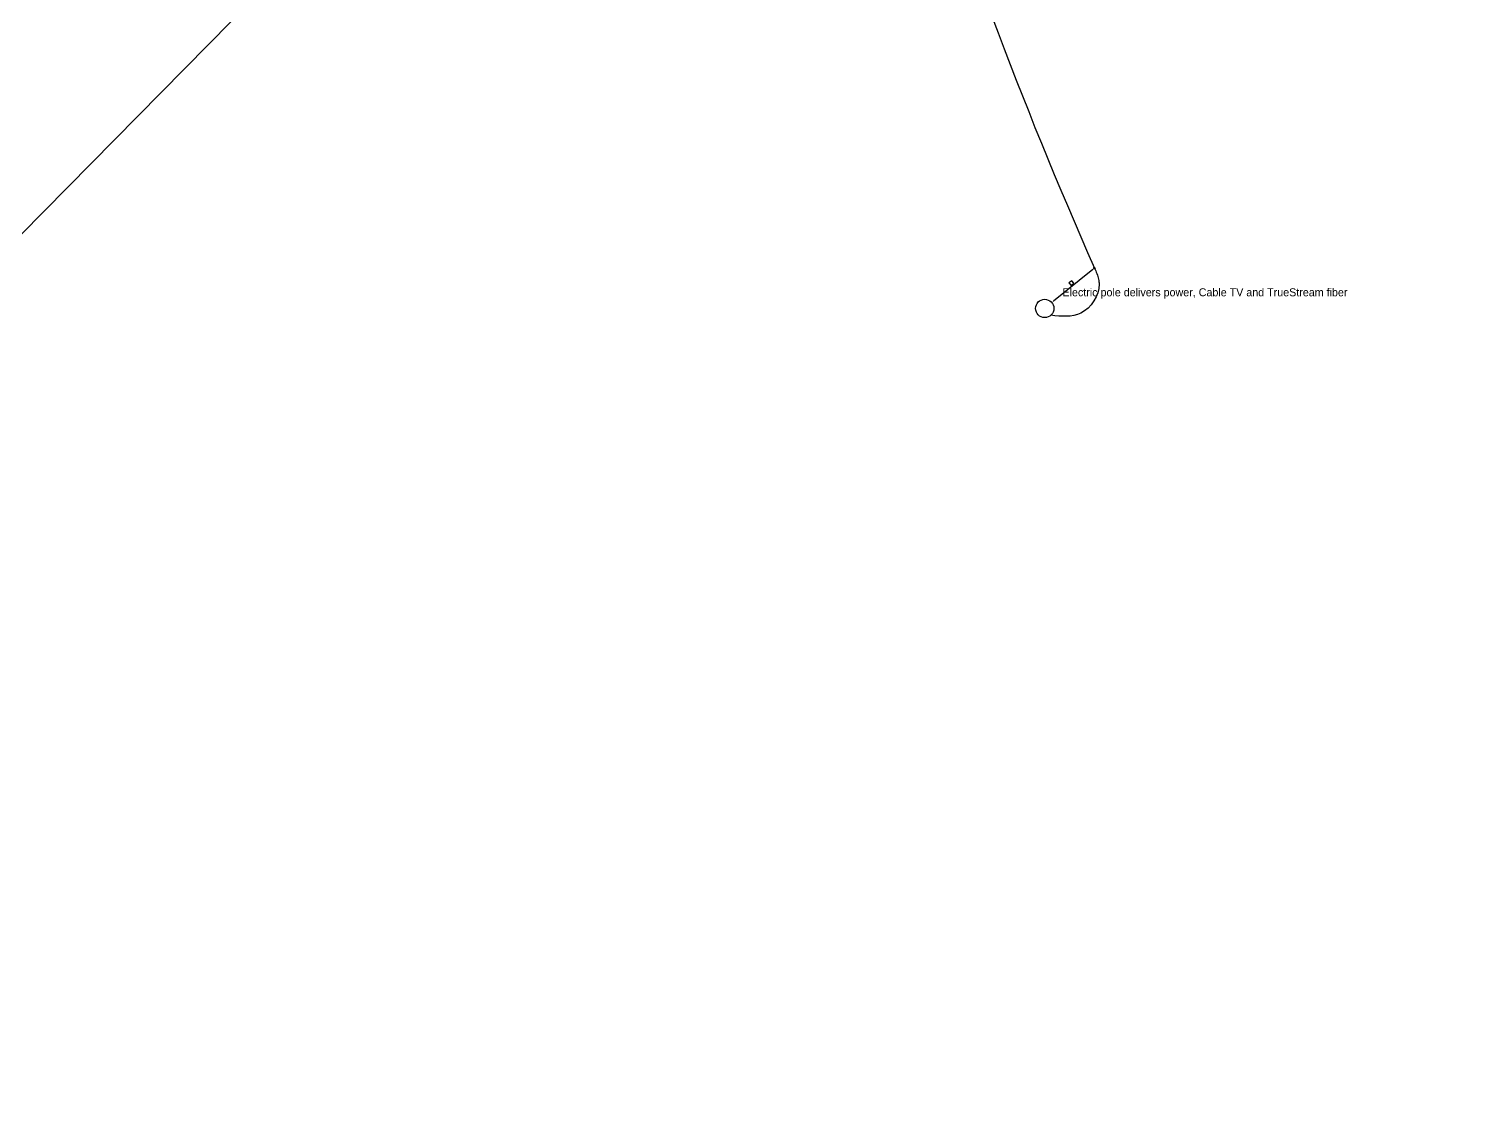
# Model space of a CAD drawing. Extents: x -3109 to 3469, y -4071 to 2528.
# Drawn here: x -147 to 1108, y -2068 to -1125 of the extents above; entities that cross this region are included whole.
import ezdxf

# ---------------------------------------------------------------- set-up
doc = ezdxf.new("R2010")
doc.units = 0
doc.header["$MEASUREMENT"] = 0
doc.layers.get('DEFPOINTS').update_dxf_attribs({"linetype": 'CONTINUOUS'})
for name, color, linetype in [('DRIVEWAY', 5, 'CONTINUOUS'), ('PropertyLines', 7, 'CONTINUOUS'), ('UTILITIES', 104, 'CONTINUOUS')]:
    doc.layers.add(name, color=color, linetype=linetype)
doc.dimstyles.get("Standard").update_dxf_attribs({"dimtxt": 0.18, "dimasz": 0.18, "dimexe": 0.18, "dimexo": 0.0625, "dimgap": 0.09, "dimtad": 0, "dimtih": 1, "dimtoh": 1, "dimzin": 0, "dimdsep": 46, "dimlunit": 4, "dimtxsty": 'Standard', "dimcen": 0.09, "dimadec": 0, "dimazin": 0, "dimtfac": 1, "dimtofl": 0, "dimtmove": 2, "dimatfit": 3, "dimfxl": 1, "dimtolj": 1, "dimarcsym": 0})

# ---------------------------------------------------------------- blocks, each defined once
blk = doc.blocks.new('*D137')
at = {"layer": 'DEFPOINTS', "color": 0, "transparency": 16777216}
for p in [(784.8, -1334), (747.6, -1364.2), (747.6, -1364.2)]:
    blk.add_point(p, dxfattribs=at)
at = {"layer": 'UTILITIES', "color": 0, "lineweight": -2, "transparency": 16777216}
for p, q in [((783.3, -1335.2), (749.1, -1363)), ((784.9, -1334), (785, -1334.1)), ((764.9, -1345), (762.5, -1347)), ((762.5, -1347), (764.4, -1349.3)), ((764.4, -1349.3), (766.8, -1347.3)), ((766.8, -1347.3), (764.9, -1345)), ((747.6, -1364.2), (747.5, -1364.1))]:
    blk.add_line(p, q, dxfattribs=at)
at = {"layer": 'UTILITIES', "color": 0, "transparency": 16777216}
for points in [[(783.1, -1335), (783.5, -1335.5), (784.8, -1334)], [(748.9, -1362.7), (749.4, -1363.2), (747.6, -1364.2)]]:
    blk.add_solid(points, dxfattribs=at)
at = {"layer": 'UTILITIES', "color": 0, "transparency": 16777216, "insert": (764.6, -1347.2), "char_height": 1, "attachment_point": 5, "rotation": 39.0827}
blk.add_mtext("\\A1;4'", dxfattribs=at)

msp = doc.modelspace()

# ---------------------------------------------------------------- linework, layer by layer
at = {"layer": 'DRIVEWAY'}
msp.add_line((189.46814, -956.39046), (-866.026, -2027.20791), dxfattribs=at)
at = {"layer": 'UTILITIES', "color": 2}
msp.add_circle((784.84887, -1333.96326), 0.625, dxfattribs=at)
at = {"layer": 'UTILITIES'}
msp.add_circle((741.37959, -1369.26795), 8, dxfattribs=at)
at = {"layer": 'UTILITIES', "color": 2}
msp.add_spline([(442.33739, -317.2009), (442.33739, -397.11171), (498.36775, -547.91572), (521.46462, -638.71651), (574.41687, -769.7778), (617.39763, -892.26204), (784.84887, -1333.96326), (788.3983, -1343.79043), (788.85321, -1347.94377), (772.99065, -1373.30835), (746.71688, -1375.22726)], degree=3, dxfattribs=at)

# ---------------------------------------------------------------- texts
at = {"layer": 'PropertyLines'}
msp.add_text('Pickerel Lake Rd', height=216, rotation=39, dxfattribs=at).set_placement((340.2942, -3496.78383))
at = {"layer": 'UTILITIES'}
msp.add_text('Electric pole delivers power, Cable TV and TrueStream fiber', height=7, dxfattribs=at).set_placement((756.86574, -1358.62602))

# ---------------------------------------------------------------- dimensions: what is measured, and where the dimension line sits
at = {"layer": 'UTILITIES', "color": 2}
dim = msp.add_aligned_dim(p1=(784.84887, -1333.96326), p2=(747.58949, -1364.22443), distance=0, dimstyle='Standard', override={"dimtxt": 1, "dimasz": 2, "dimgap": -1, "dimtad": 1, "dimtih": 0, "dimtoh": 0, "dimdec": 4, "dimrnd": 0.0625, "dimzin": 8, "dimtdec": 4}, dxfattribs=at)
dim.commit()
dim.dimension.update_dxf_attribs({"geometry": '*D137', "text_midpoint": (764.64307, -1347.15325)})

doc.saveas('drawing.dxf')
